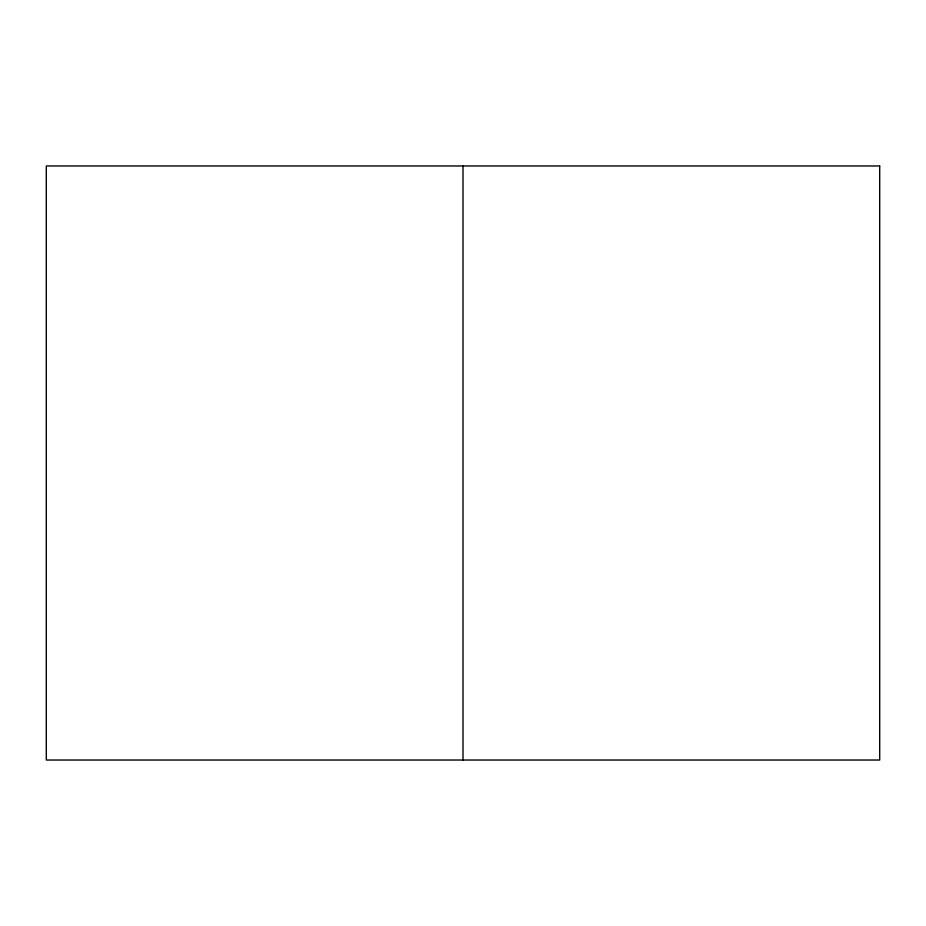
<?xml version="1.0" encoding="UTF-8"?>
<svg xmlns="http://www.w3.org/2000/svg" width="926" height="926" viewBox="0 0 926 926"><rect width="100%" height="100%" fill="white"/><g stroke="black" fill="none" stroke-linecap="round" stroke-linejoin="round"><path stroke-width="1.39" d="M463 165.974L463 760.026M879.7 165.974L46.3 165.974L46.3 760.026L879.7 760.026L879.7 165.974"/></g></svg>
